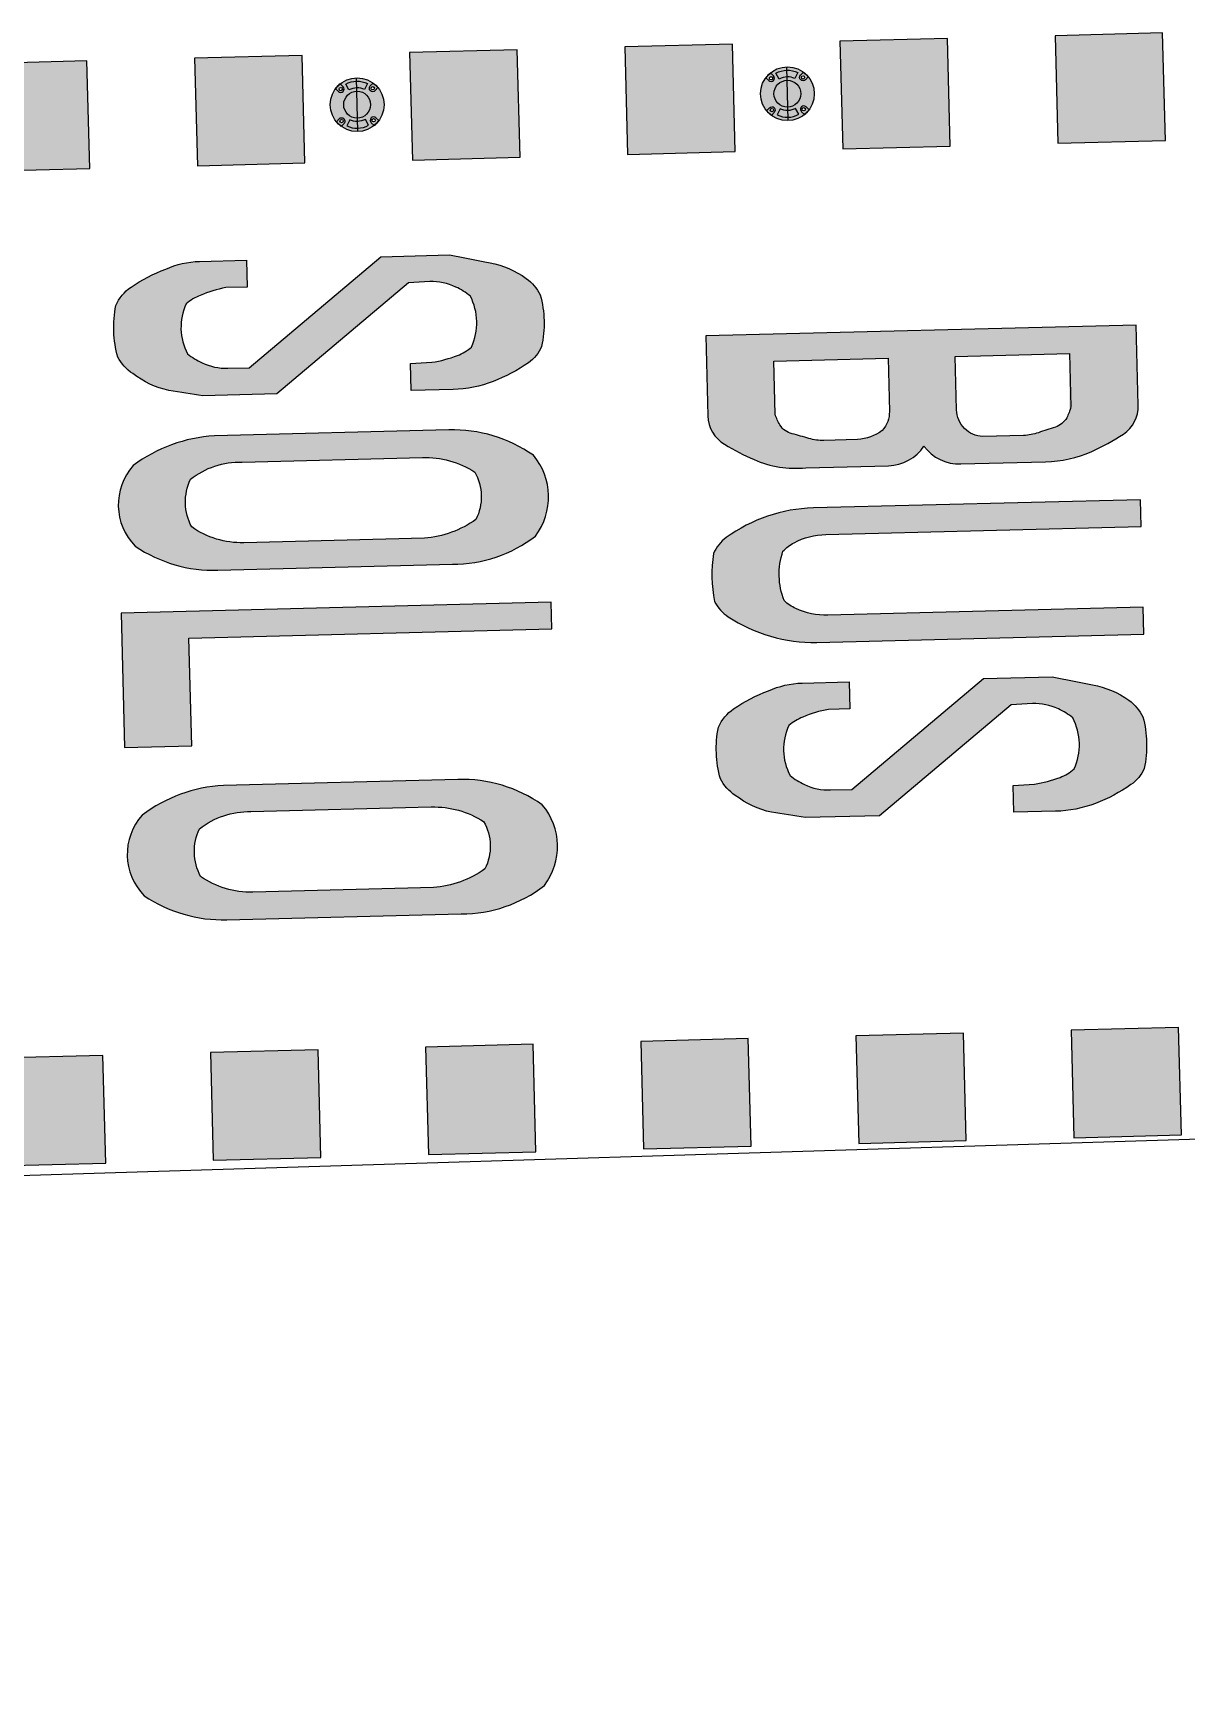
# Model space of a CAD drawing. Header units: metres. Extents: x 668617 to 675126, y 2286318 to 2293677.
# Drawn here: x 670153.47 to 670157.76, y 2287225.8 to 2287231.91 of the extents above; entities that cross this region are included whole.
import ezdxf

# ---------------------------------------------------------------- set-up
doc = ezdxf.new("R2010")
doc.units = ezdxf.units.M
doc.header["$MEASUREMENT"] = 0
for name, color, linetype in [('DMTG-B-CuadrosVerdes', 94, 'Continuous'), ('DMTG-M-VIALETON', 92, 'Continuous'), ('DMTG-PB-BANQUETAS', 251, 'Continuous'), ('DMTG-SH-SOLO BUS BICI', 252, 'Continuous')]:
    doc.layers.add(name, color=color, linetype=linetype)

# ---------------------------------------------------------------- blocks, each defined once
blk = doc.blocks.new('*U232')
at = {"ltscale": 50}
h = blk.add_hatch(color=252, dxfattribs=at)
h.dxf.hatch_style = 1
h.paths.add_polyline_path([(49.9635, -24.2223), (49.9637, -23.9072, 0.097809), (49.9297, -23.7342, 0.042141), (49.8684, -23.6147, 0.264464), (49.762, -23.5572), (49.4639, -23.557), (49.463, -25.157), (49.7611, -25.1572, 0.256564), (49.8682, -25.0985, 0.03217), (49.928, -24.9896, 0.128787), (49.9632, -24.7984), (49.9634, -24.4908, 0.244437), (49.8941, -24.3573, 0.249678)])
h.paths.add_polyline_path([(49.7614, -24.9072), (49.5632, -24.9071), (49.5634, -24.4823), (49.7616, -24.4824, -0.19223), (49.8319, -24.5105, -0.139349), (49.8633, -24.6036), (49.8633, -24.7284, -0.078544), (49.8544, -24.784, 0.007333), (49.8354, -24.8457, -0.228893), (49.7932, -24.8947, -0.039059)], flags=16)
h.paths.add_polyline_path([(49.7617, -24.2324), (49.5635, -24.2323), (49.5638, -23.8071), (49.764, -23.8135, -0.333446), (49.8355, -23.8671, 0.007536), (49.8549, -23.9305, -0.078544), (49.8637, -23.9861), (49.8636, -24.1229, -0.224977), (49.8321, -24.2044, -0.19223)], flags=16)
h = blk.add_hatch(color=252, dxfattribs=at)
h.dxf.hatch_style = 1
h.paths.add_polyline_path([(50.4516, -25.1499, 0.131562), (50.5097, -25.1008, 0.154481), (50.6132, -24.7672), (50.6139, -23.5577), (50.5139, -23.5576), (50.5133, -24.7306, -0.114879), (50.4856, -24.8489, -0.084508), (50.455, -24.8912, -0.17885), (50.2713, -24.8911, -0.081827), (50.2404, -24.8488, -0.11348), (50.2132, -24.7386), (50.2139, -23.5575), (50.1139, -23.5574), (50.1132, -24.7741, 0.152908), (50.2153, -25.1006, 0.131562), (50.2734, -25.1498, 0.086224)])
h = blk.add_hatch(color=252, dxfattribs=at)
h.dxf.hatch_style = 1
h.paths.add_polyline_path([(50.8525, -25.0897, 0.14273), (50.9193, -25.1479, 0.117054), (51.1112, -25.1455, 0.062706), (51.1466, -25.1219, 0.155244), (51.2444, -24.9358, -0.000615), (51.2632, -24.8331), (51.2634, -24.5581), (50.8638, -24.0579), (50.8614, -23.9948, -0.136419), (50.8835, -23.8828, -0.055818), (50.9181, -23.8298, -0.229894), (51.1082, -23.8299, -0.087635), (51.1382, -23.883, -0.053979), (51.1606, -23.9786), (51.1636, -24.058), (51.2636, -24.0581), (51.2637, -23.903, 0.08527), (51.2381, -23.7533, 0.061318), (51.1718, -23.6201, 0.139149), (51.1129, -23.5696, 0.120716), (50.921, -23.5695, 0.123167), (50.8582, -23.6199, 0.108528), (50.7968, -23.7531, -0.000633), (50.7637, -23.9027), (50.7636, -24.1578), (51.1633, -24.658), (51.1632, -24.7374, -0.116922), (51.1405, -24.8331, -0.055818), (51.1059, -24.8861, -0.23457), (50.9196, -24.886, -0.087635), (50.8896, -24.8329, -0.05345), (50.8633, -24.7373), (50.8633, -24.6579), (50.7633, -24.6578), (50.7632, -24.8326, 0.101206), (50.7888, -24.9583, 0.059489)])
h = blk.add_hatch(color=252, dxfattribs=at)
h.dxf.hatch_style = 1
h.paths.add_polyline_path([(49.1711, -25.9523, -0.108528), (49.2325, -25.8191, -0.123167), (49.2953, -25.7686, -0.120716), (49.4872, -25.7686, -0.139149), (49.546, -25.8191, -0.061318), (49.6125, -25.9523, -0.08527), (49.6382, -26.1019), (49.6382, -26.257), (49.5382, -26.257), (49.5351, -26.1776, 0.053979), (49.5126, -26.082, 0.087635), (49.4826, -26.0289, 0.229894), (49.2925, -26.0289, 0.055818), (49.2579, -26.082, 0.116922), (49.2353, -26.1776), (49.2383, -26.257), (49.6382, -26.757), (49.6382, -27.0321, 0.000751), (49.6154, -27.1576, -0.108528), (49.5491, -27.2907, -0.123167), (49.4863, -27.3445, -0.117054), (49.2944, -27.347, -0.14273), (49.2276, -27.2888, -0.059489), (49.1639, -27.1576, -0.101206), (49.1382, -27.0319), (49.1382, -26.857), (49.2382, -26.857), (49.2382, -26.9364, 0.05345), (49.2646, -27.0321, 0.087635), (49.2946, -27.0852, 0.23457), (49.4809, -27.0852, 0.055818), (49.5155, -27.0321, 0.116922), (49.5382, -26.9364), (49.5382, -26.857), (49.1382, -26.357), (49.1382, -26.1019, 0.000633)])
h = blk.add_hatch(color=252, dxfattribs=at)
h.dxf.hatch_style = 1
edge = h.paths.add_edge_path()
edge.add_arc((50.3118, -26.1211), 0.5236, 143.51618, 180)
edge.add_line((49.7882, -26.1211), (49.7882, -26.993))
edge.add_arc((50.344, -26.9753), 0.5561, 181.82557, 215.41478)
edge.add_arc((50.0409, -27.138), 0.2191, 226.75468, 313.24532)
edge.add_arc((49.7626, -26.993), 0.5255, 324.59139, 360)
edge.add_line((50.2882, -26.993), (50.2882, -26.1211))
edge.add_arc((49.791, -26.1054), 0.4974, 358.19927, 396.4778)
edge.add_arc((50.0409, -25.9971), 0.2401, 51.30043, 128.69957)
edge = h.paths.add_edge_path(flags=16)
edge.add_arc((49.8111, -26.2405), 0.3775, 2.74794, 34.0414, ccw=False)
edge.add_line((50.1882, -26.2224), (50.1882, -26.894))
edge.add_arc((49.8662, -26.894), 0.322, 323.35121, 360, ccw=False)
edge.add_arc((50.0359, -26.9085), 0.1985, 243.49165, 296.50835, ccw=False)
edge.add_arc((50.1865, -26.9073), 0.2987, 177.25186, 216.7924, ccw=False)
edge.add_line((49.8882, -26.893), (49.8882, -26.2224))
edge.add_arc((50.2333, -26.2224), 0.3451, 145.9586, 180, ccw=False)
edge.add_arc((50.0356, -26.1942), 0.1872, 61.85292, 118.14708, ccw=False)
h = blk.add_hatch(color=252, dxfattribs=at)
h.dxf.hatch_style = 1
h.paths.add_polyline_path([(50.4382, -25.757), (50.4382, -27.357), (50.9382, -27.357), (50.9382, -27.107), (50.5382, -27.107), (50.5382, -25.757)])
h = blk.add_hatch(color=252, dxfattribs=at)
h.dxf.hatch_style = 1
edge = h.paths.add_edge_path()
edge.add_arc((51.6118, -26.1211), 0.5236, 143.51618, 180)
edge.add_line((51.0882, -26.1211), (51.0882, -26.993))
edge.add_arc((51.644, -26.9753), 0.5561, 181.82557, 215.41478)
edge.add_arc((51.3409, -27.138), 0.2191, 226.75468, 313.24532)
edge.add_arc((51.0626, -26.993), 0.5255, 324.59139, 360)
edge.add_line((51.5882, -26.993), (51.5882, -26.1211))
edge.add_arc((51.091, -26.1054), 0.4974, 358.19927, 396.4778)
edge.add_arc((51.3409, -25.9971), 0.2401, 51.30043, 128.69957)
edge = h.paths.add_edge_path(flags=16)
edge.add_arc((51.1111, -26.2405), 0.3775, 2.74794, 34.0414, ccw=False)
edge.add_line((51.4882, -26.2224), (51.4882, -26.894))
edge.add_arc((51.1662, -26.894), 0.322, -36.64879, 0, ccw=False)
edge.add_arc((51.3359, -26.9085), 0.1985, 243.49165, 296.50835, ccw=False)
edge.add_arc((51.4865, -26.9073), 0.2987, 177.25186, 216.7924, ccw=False)
edge.add_line((51.1882, -26.893), (51.1882, -26.2224))
edge.add_arc((51.5333, -26.2224), 0.3451, 145.9586, 180, ccw=False)
edge.add_arc((51.3356, -26.1942), 0.1872, 61.85292, 118.14708, ccw=False)
for points in [[(49.762, -23.5572), (49.4639, -23.557), (49.463, -25.157), (49.7611, -25.1572, 0.256564), (49.8682, -25.0985, 0.03217), (49.928, -24.9896, 0.128787), (49.9632, -24.7984), (49.9634, -24.4908, 0.244437), (49.8941, -24.3573, 0.249678), (49.9635, -24.2223), (49.9637, -23.9072, 0.09783), (49.9296, -23.7341, 0.042131), (49.8684, -23.6147, 0.264453), (49.762, -23.5572)], [(50.2713, -24.8911, -0.081827), (50.2404, -24.8488, -0.121679), (50.2133, -24.7304), (50.2139, -23.5575), (50.1139, -23.5574), (50.1132, -24.7741, 0.152908), (50.2153, -25.1006, 0.131562), (50.2734, -25.1498, 0.086224), (50.4516, -25.1499, 0.131562), (50.5097, -25.1008, 0.151335), (50.6132, -24.7744), (50.6139, -23.5577), (50.5139, -23.5576), (50.5133, -24.7306, -0.114879), (50.4856, -24.8489, -0.084508), (50.455, -24.8912, -0.17885), (50.2713, -24.8911, -0.081827)], [(50.7636, -24.1578), (50.7637, -23.9027, 0.000633), (50.7968, -23.7531, -0.108528), (50.8582, -23.6199, -0.123167), (50.921, -23.5695, -0.120716), (51.1129, -23.5696, -0.139149), (51.1718, -23.6201, -0.061318), (51.2381, -23.7533, -0.08527), (51.2637, -23.903), (51.2636, -24.0581), (51.1636, -24.058), (51.1606, -23.9786, 0.053979), (51.1382, -23.883, 0.087635), (51.1082, -23.8299, 0.229894), (50.9181, -23.8298, 0.055818), (50.8835, -23.8828, 0.116922), (50.8608, -23.9785), (50.8638, -24.0579), (51.2634, -24.5581), (51.2632, -24.8331, 0.000751), (51.2403, -24.9586, -0.108528), (51.174, -25.0917, -0.123167), (51.1112, -25.1455, -0.117054), (50.9193, -25.1479, -0.142771), (50.8525, -25.0897, -0.059479), (50.7888, -24.9583, -0.101206), (50.7632, -24.8326), (50.7633, -24.6578), (50.8633, -24.6579), (50.8633, -24.7373, 0.05345), (50.8896, -24.8329, 0.087635), (50.9196, -24.886, 0.23457), (51.1059, -24.8861, 0.055818), (51.1405, -24.8331, 0.116922), (51.1632, -24.7374), (51.1633, -24.658), (50.7636, -24.1578)], [(49.7617, -24.2324), (49.5635, -24.2323), (49.5638, -23.8071), (49.762, -23.8072, -0.049565), (49.802, -23.8239, -0.190435), (49.8355, -23.8671, 0.007534), (49.8549, -23.9305, -0.078544), (49.8637, -23.9861), (49.8636, -24.138, -0.186395), (49.8321, -24.2044, -0.19223), (49.7617, -24.2324)], [(49.7614, -24.9072), (49.5632, -24.9071), (49.5634, -24.4823), (49.7616, -24.4824, -0.19223), (49.8319, -24.5105, -0.139349), (49.8633, -24.6036), (49.8633, -24.7284, -0.078544), (49.8544, -24.784, 0.007333), (49.8354, -24.8457, -0.196613), (49.8014, -24.8906, -0.049565), (49.7614, -24.9072)], [(49.546, -25.8191, -0.061318), (49.6125, -25.9523, -0.08527), (49.6382, -26.1019), (49.6382, -26.257), (49.5382, -26.257), (49.5351, -26.1776, 0.053979), (49.5126, -26.082, 0.087635), (49.4826, -26.0289, 0.229894), (49.2925, -26.0289, 0.055818), (49.2579, -26.082, 0.116922), (49.2353, -26.1776), (49.2383, -26.257), (49.6382, -26.757), (49.6382, -27.0321, 0.000751), (49.6154, -27.1576, -0.108528), (49.5491, -27.2907, -0.123167), (49.4863, -27.3445, -0.117054), (49.2944, -27.347, -0.142771), (49.2276, -27.2888, -0.059479), (49.1639, -27.1576, -0.101206), (49.1382, -27.0319), (49.1382, -26.857), (49.2382, -26.857), (49.2382, -26.9364, 0.05345), (49.2646, -27.0321, 0.087635), (49.2946, -27.0852, 0.23457), (49.4809, -27.0852, 0.055818), (49.5155, -27.0321, 0.116922), (49.5382, -26.9364), (49.5382, -26.857), (49.1382, -26.357), (49.1382, -26.1019, 0.000633), (49.1711, -25.9523, -0.108528), (49.2325, -25.8191, -0.123167), (49.2953, -25.7686, -0.120716), (49.4872, -25.7686, -0.139149), (49.546, -25.8191, -0.061318)], [(49.8908, -25.8097, 0.160549), (49.7882, -26.1211), (49.7882, -26.993, 0.147619), (49.8908, -27.2975, 0.396386), (50.191, -27.2975, 0.15574), (50.2882, -26.993), (50.2882, -26.1211, 0.168592), (50.191, -25.8097, 0.351171), (49.8908, -25.8097, 0.160549)], [(51.1908, -25.8097, 0.160549), (51.0882, -26.1211), (51.0882, -26.993, 0.147619), (51.1908, -27.2975, 0.396386), (51.491, -27.2975, 0.15574), (51.5882, -26.993), (51.5882, -26.1211, 0.168592), (51.491, -25.8097, 0.351171), (51.1908, -25.8097, 0.160549)], [(50.1239, -26.0292, -0.137398), (50.1882, -26.2224), (50.1882, -26.894, -0.161288), (50.1245, -27.0862, -0.235546), (49.9473, -27.0862, -0.174261), (49.8882, -26.893), (49.8882, -26.2224, -0.149636), (49.9473, -26.0292, -0.250692), (50.1239, -26.0292, -0.137398)], [(51.4239, -26.0292, -0.137398), (51.4882, -26.2224), (51.4882, -26.894, -0.161288), (51.4245, -27.0862, -0.235546), (51.2473, -27.0862, -0.174261), (51.1882, -26.893), (51.1882, -26.2224, -0.149636), (51.2473, -26.0292, -0.250692), (51.4239, -26.0292, -0.137398)]]:
    blk.add_lwpolyline(points, format="xyb", close=True)
blk.add_lwpolyline([(50.4382, -25.757), (50.4382, -27.357), (50.9382, -27.357), (50.9382, -27.107), (50.5382, -27.107), (50.5382, -25.757), (50.4382, -25.757)], close=True)
blk = doc.blocks.new('*U146')
h = blk.add_hatch(color=256)
h.dxf.hatch_style = 1
h.paths.add_polyline_path([(8.0372, 3.6982), (8.4372, 3.6982), (8.4372, 4.0982), (8.0372, 4.0982)])
h = blk.add_hatch(color=256)
h.dxf.hatch_style = 1
h.paths.add_polyline_path([(8.0372, 3.6982), (8.4372, 3.6982), (8.4372, 4.0982), (8.0372, 4.0982)])
h = blk.add_hatch(color=256)
h.dxf.hatch_style = 1
h.paths.add_polyline_path([(8.8372, 3.6982), (9.2372, 3.6982), (9.2372, 4.0982), (8.8372, 4.0982)])
h = blk.add_hatch(color=256)
h.dxf.hatch_style = 1
h.paths.add_polyline_path([(8.8372, 3.6982), (9.2372, 3.6982), (9.2372, 4.0982), (8.8372, 4.0982)])
h = blk.add_hatch(color=256)
h.dxf.hatch_style = 1
h.paths.add_polyline_path([(9.6372, 3.6982), (10.0372, 3.6982), (10.0372, 4.0982), (9.6372, 4.0982)])
h = blk.add_hatch(color=256)
h.dxf.hatch_style = 1
h.paths.add_polyline_path([(9.6372, 3.6982), (10.0372, 3.6982), (10.0372, 4.0982), (9.6372, 4.0982)])
h = blk.add_hatch(color=256)
h.dxf.hatch_style = 1
h.paths.add_polyline_path([(10.4372, 3.6982), (10.8372, 3.6982), (10.8372, 4.0982), (10.4372, 4.0982)])
h = blk.add_hatch(color=256)
h.dxf.hatch_style = 1
h.paths.add_polyline_path([(10.4372, 3.6982), (10.8372, 3.6982), (10.8372, 4.0982), (10.4372, 4.0982)])
h = blk.add_hatch(color=256)
h.dxf.hatch_style = 1
h.paths.add_polyline_path([(11.2372, 3.6982), (11.6372, 3.6982), (11.6372, 4.0982), (11.2372, 4.0982)])
h = blk.add_hatch(color=256)
h.dxf.hatch_style = 1
h.paths.add_polyline_path([(11.2372, 3.6982), (11.6372, 3.6982), (11.6372, 4.0982), (11.2372, 4.0982)])
h = blk.add_hatch(color=256)
h.dxf.hatch_style = 1
h.paths.add_polyline_path([(12.0372, 3.6982), (12.4372, 3.6982), (12.4372, 4.0982), (12.0372, 4.0982)])
h = blk.add_hatch(color=256)
h.dxf.hatch_style = 1
h.paths.add_polyline_path([(12.0372, 3.6982), (12.4372, 3.6982), (12.4372, 4.0982), (12.0372, 4.0982)])
h = blk.add_hatch(color=256)
h.dxf.hatch_style = 1
h.paths.add_polyline_path([(8, 0), (8.4, 0), (8.4, 0.4), (8, 0.4)])
h = blk.add_hatch(color=256)
h.dxf.hatch_style = 1
h.paths.add_polyline_path([(8, 0), (8.4, 0), (8.4, 0.4), (8, 0.4)])
h = blk.add_hatch(color=256)
h.dxf.hatch_style = 1
h.paths.add_polyline_path([(8.8, 0), (9.2, 0), (9.2, 0.4), (8.8, 0.4)])
h = blk.add_hatch(color=256)
h.dxf.hatch_style = 1
h.paths.add_polyline_path([(8.8, 0), (9.2, 0), (9.2, 0.4), (8.8, 0.4)])
h = blk.add_hatch(color=256)
h.dxf.hatch_style = 1
h.paths.add_polyline_path([(9.6, 0), (10, 0), (10, 0.4), (9.6, 0.4)])
h = blk.add_hatch(color=256)
h.dxf.hatch_style = 1
h.paths.add_polyline_path([(9.6, 0), (10, 0), (10, 0.4), (9.6, 0.4)])
h = blk.add_hatch(color=256)
h.dxf.hatch_style = 1
h.paths.add_polyline_path([(10.4, 0), (10.8, 0), (10.8, 0.4), (10.4, 0.4)])
h = blk.add_hatch(color=256)
h.dxf.hatch_style = 1
h.paths.add_polyline_path([(10.4, 0), (10.8, 0), (10.8, 0.4), (10.4, 0.4)])
h = blk.add_hatch(color=256)
h.dxf.hatch_style = 1
h.paths.add_polyline_path([(11.2, 0), (11.6, 0), (11.6, 0.4), (11.2, 0.4)])
h = blk.add_hatch(color=256)
h.dxf.hatch_style = 1
h.paths.add_polyline_path([(11.2, 0), (11.6, 0), (11.6, 0.4), (11.2, 0.4)])
h = blk.add_hatch(color=256)
h.dxf.hatch_style = 1
h.paths.add_polyline_path([(12, 0), (12.4, 0), (12.4, 0.4), (12, 0.4)])
h = blk.add_hatch(color=256)
h.dxf.hatch_style = 1
h.paths.add_polyline_path([(12, 0), (12.4, 0), (12.4, 0.4), (12, 0.4)])
for points in [[(8.0372, 3.6982), (8.4372, 3.6982), (8.4372, 4.0982), (8.0372, 4.0982)], [(8.0372, 3.6982), (8.4372, 3.6982), (8.4372, 4.0982), (8.0372, 4.0982)], [(8.8372, 3.6982), (9.2372, 3.6982), (9.2372, 4.0982), (8.8372, 4.0982)], [(8.8372, 3.6982), (9.2372, 3.6982), (9.2372, 4.0982), (8.8372, 4.0982)], [(9.6372, 3.6982), (10.0372, 3.6982), (10.0372, 4.0982), (9.6372, 4.0982)], [(9.6372, 3.6982), (10.0372, 3.6982), (10.0372, 4.0982), (9.6372, 4.0982)], [(10.4372, 3.6982), (10.8372, 3.6982), (10.8372, 4.0982), (10.4372, 4.0982)], [(10.4372, 3.6982), (10.8372, 3.6982), (10.8372, 4.0982), (10.4372, 4.0982)], [(11.2372, 3.6982), (11.6372, 3.6982), (11.6372, 4.0982), (11.2372, 4.0982)], [(11.2372, 3.6982), (11.6372, 3.6982), (11.6372, 4.0982), (11.2372, 4.0982)], [(12.0372, 3.6982), (12.4372, 3.6982), (12.4372, 4.0982), (12.0372, 4.0982)], [(12.0372, 3.6982), (12.4372, 3.6982), (12.4372, 4.0982), (12.0372, 4.0982)], [(8, 0), (8.4, 0), (8.4, 0.4), (8, 0.4)], [(8, 0), (8.4, 0), (8.4, 0.4), (8, 0.4)], [(8.8, 0), (9.2, 0), (9.2, 0.4), (8.8, 0.4)], [(8.8, 0), (9.2, 0), (9.2, 0.4), (8.8, 0.4)], [(9.6, 0), (10, 0), (10, 0.4), (9.6, 0.4)], [(9.6, 0), (10, 0), (10, 0.4), (9.6, 0.4)], [(10.4, 0), (10.8, 0), (10.8, 0.4), (10.4, 0.4)], [(10.4, 0), (10.8, 0), (10.8, 0.4), (10.4, 0.4)], [(11.2, 0), (11.6, 0), (11.6, 0.4), (11.2, 0.4)], [(11.2, 0), (11.6, 0), (11.6, 0.4), (11.2, 0.4)], [(12, 0), (12.4, 0), (12.4, 0.4), (12, 0.4)], [(12, 0), (12.4, 0), (12.4, 0.4), (12, 0.4)]]:
    blk.add_lwpolyline(points, close=True)
blk = doc.blocks.new('*U108')
at = {"true_color": 0x58ba48}
h = blk.add_hatch(color=85, dxfattribs=at)
h.dxf.hatch_style = 1
h.paths.add_polyline_path([(44.1633, 11.4852, 1), (44.2633, 11.4852, 1)], flags=0)
h.paths.add_polyline_path([(44.1628, 11.5535), (44.1521, 11.5642, 0.062746), (44.1344, 11.5466), (44.1451, 11.5358, 0.413879), (44.1628, 11.5358, 0.414549)], flags=17)
h.paths.add_polyline_path([(44.1601, 11.5446, -1), (44.1478, 11.5446, -1)], flags=16)
h.paths.add_polyline_path([(44.1633, 11.4852, 1), (44.2633, 11.4852, 1)], flags=16)
h.paths.add_polyline_path([(44.2747, 11.5641), (44.2639, 11.5534, 0.413879), (44.2639, 11.5357, 0.414549), (44.2816, 11.5357), (44.2924, 11.5465, 0.062746)], flags=17)
h.paths.add_polyline_path([(44.2789, 11.5445, -1), (44.2666, 11.5446, -1)], flags=16)
h.paths.add_polyline_path([(44.2923, 11.4238), (44.2815, 11.4346, 0.413879), (44.2638, 11.4346, 0.414549), (44.2638, 11.4169), (44.2746, 11.4062, 0.062746)], flags=17)
h.paths.add_polyline_path([(44.2666, 11.4258, -1), (44.2788, 11.4258, -1)], flags=16)
h.paths.add_polyline_path([(44.1627, 11.4347, 0.414549), (44.145, 11.4347), (44.1343, 11.4239, 0.062746), (44.152, 11.4062), (44.1627, 11.417, 0.413879)], flags=17)
h.paths.add_polyline_path([(44.1478, 11.4258, -1), (44.16, 11.4258, -1)], flags=16)
h.paths.add_polyline_path([(44.2924, 11.5465), (44.2816, 11.5357, -0.414549), (44.2639, 11.5357, -0.413879), (44.2639, 11.5534), (44.2747, 11.5641, 0.342564), (44.1521, 11.5642), (44.1628, 11.5535, -0.414549), (44.1628, 11.5358, -0.413879), (44.1451, 11.5358), (44.1344, 11.5466, 0.166532), (44.1133, 11.4853, 0.166532), (44.1343, 11.4239), (44.145, 11.4347, -0.414549), (44.1627, 11.4347, -0.413879), (44.1627, 11.417), (44.152, 11.4062, 0.342564), (44.2746, 11.4062), (44.2638, 11.4169, -0.414549), (44.2638, 11.4346, -0.413879), (44.2815, 11.4346), (44.2923, 11.4238, 0.166532), (44.3133, 11.4851, 0.166532)])
h.paths.add_polyline_path([(44.2633, 11.4852, -1), (44.1633, 11.4852, -1)], flags=0)
h.paths.add_polyline_path([(44.2424, 11.5405, 0.245947), (44.1844, 11.5406), (44.1728, 11.5627, -0.245947), (44.254, 11.5627)], flags=16)
h.paths.add_polyline_path([(44.2423, 11.4298), (44.2539, 11.4077, -0.245947), (44.1727, 11.4077), (44.1843, 11.4298, 0.245947)], flags=16)
at = {"true_color": 0xc7c8ca}
h = blk.add_hatch(color=9, dxfattribs=at)
h.dxf.hatch_style = 1
h.paths.add_polyline_path([(44.254, 11.5627, 0.245947), (44.1728, 11.5627), (44.1844, 11.5406, -0.245947), (44.2424, 11.5405)])
h.paths.add_polyline_path([(44.2539, 11.4077), (44.2423, 11.4298, -0.245947), (44.1843, 11.4298), (44.1727, 11.4077, 0.245947)])
at = {"true_color": 0x58ba48}
h = blk.add_hatch(color=85, dxfattribs=at)
h.dxf.hatch_style = 1
h.paths.add_polyline_path([(45.7633, 11.4841, 1), (45.8633, 11.4841, 1)], flags=0)
h.paths.add_polyline_path([(45.7628, 11.5524), (45.7521, 11.5631, 0.062746), (45.7344, 11.5455), (45.7451, 11.5347, 0.413879), (45.7628, 11.5347, 0.414549)], flags=17)
h.paths.add_polyline_path([(45.7601, 11.5435, -1), (45.7478, 11.5435, -1)], flags=16)
h.paths.add_polyline_path([(45.7633, 11.4841, 1), (45.8633, 11.4841, 1)], flags=16)
h.paths.add_polyline_path([(45.8747, 11.563), (45.8639, 11.5523, 0.413879), (45.8639, 11.5346, 0.414549), (45.8816, 11.5346), (45.8924, 11.5454, 0.062746)], flags=17)
h.paths.add_polyline_path([(45.8789, 11.5434, -1), (45.8666, 11.5435, -1)], flags=16)
h.paths.add_polyline_path([(45.8923, 11.4227), (45.8815, 11.4335, 0.413879), (45.8638, 11.4335, 0.414549), (45.8638, 11.4158), (45.8746, 11.4051, 0.062746)], flags=17)
h.paths.add_polyline_path([(45.8666, 11.4247, -1), (45.8788, 11.4247, -1)], flags=16)
h.paths.add_polyline_path([(45.7627, 11.4336, 0.414549), (45.745, 11.4336), (45.7343, 11.4228, 0.062746), (45.752, 11.4051), (45.7627, 11.4159, 0.413879)], flags=17)
h.paths.add_polyline_path([(45.7478, 11.4247, -1), (45.76, 11.4247, -1)], flags=16)
h.paths.add_polyline_path([(45.8924, 11.5454), (45.8816, 11.5346, -0.414549), (45.8639, 11.5346, -0.413879), (45.8639, 11.5523), (45.8747, 11.563, 0.342564), (45.7521, 11.5631), (45.7628, 11.5524, -0.414549), (45.7628, 11.5347, -0.413879), (45.7451, 11.5347), (45.7344, 11.5455, 0.166532), (45.7133, 11.4842, 0.166532), (45.7343, 11.4228), (45.745, 11.4336, -0.414549), (45.7627, 11.4336, -0.413879), (45.7627, 11.4159), (45.752, 11.4051, 0.342564), (45.8746, 11.4051), (45.8638, 11.4158, -0.414549), (45.8638, 11.4335, -0.413879), (45.8815, 11.4335), (45.8923, 11.4227, 0.166532), (45.9133, 11.484, 0.166532)])
h.paths.add_polyline_path([(45.8633, 11.4841, -1), (45.7633, 11.4841, -1)], flags=0)
h.paths.add_polyline_path([(45.8424, 11.5394, 0.245947), (45.7844, 11.5395), (45.7728, 11.5616, -0.245947), (45.854, 11.5616)], flags=16)
h.paths.add_polyline_path([(45.8423, 11.4287), (45.8539, 11.4065, -0.245947), (45.7727, 11.4066), (45.7843, 11.4287, 0.245947)], flags=16)
at = {"true_color": 0xc7c8ca}
h = blk.add_hatch(color=9, dxfattribs=at)
h.dxf.hatch_style = 1
h.paths.add_polyline_path([(45.854, 11.5616, 0.245947), (45.7728, 11.5616), (45.7844, 11.5395, -0.245947), (45.8424, 11.5394)])
h.paths.add_polyline_path([(45.8539, 11.4065), (45.8423, 11.4287, -0.245947), (45.7843, 11.4287), (45.7727, 11.4066, 0.245947)])
at = {"true_color": 0x58ba48}
h = blk.add_hatch(color=85, dxfattribs=at)
h.dxf.hatch_style = 1
h.paths.add_polyline_path([(44.1633, 11.4852, 1), (44.2633, 11.4852, 1)])
h = blk.add_hatch(color=85, dxfattribs=at)
h.dxf.hatch_style = 1
h.paths.add_polyline_path([(45.7633, 11.4841, 1), (45.8633, 11.4841, 1)])
at = {"color": 18, "true_color": 0x000000}
for points in [[(44.1628, 11.5535), (44.1521, 11.5642, 0.062746), (44.1344, 11.5466), (44.1451, 11.5358, 0.413879), (44.1628, 11.5358, 0.414549)], [(44.254, 11.5627), (44.2424, 11.5405, 0.245947), (44.1844, 11.5406), (44.1728, 11.5627, -0.245947)], [(44.2639, 11.5534), (44.2747, 11.5641, -0.062746), (44.2924, 11.5465), (44.2816, 11.5357, -0.413879), (44.2639, 11.5357, -0.414549)], [(45.7628, 11.5524), (45.7521, 11.5631, 0.062746), (45.7344, 11.5455), (45.7451, 11.5347, 0.413879), (45.7628, 11.5347, 0.414549)], [(45.854, 11.5616), (45.8424, 11.5394, 0.245947), (45.7844, 11.5395), (45.7728, 11.5616, -0.245947)], [(45.8639, 11.5523), (45.8747, 11.563, -0.062746), (45.8924, 11.5454), (45.8816, 11.5346, -0.413879), (45.8639, 11.5346, -0.414549)], [(44.1627, 11.417), (44.152, 11.4062, -0.062746), (44.1343, 11.4239), (44.1451, 11.4347, -0.413879), (44.1627, 11.4347, -0.414549)], [(44.2539, 11.4077), (44.2423, 11.4298, -0.245947), (44.1843, 11.4298), (44.1727, 11.4077, 0.245947)], [(44.2638, 11.4169), (44.2746, 11.4062, 0.062746), (44.2923, 11.4238), (44.2815, 11.4346, 0.413879), (44.2638, 11.4346, 0.414549)], [(45.7627, 11.4159), (45.752, 11.4051, -0.062746), (45.7343, 11.4228), (45.7451, 11.4336, -0.413879), (45.7627, 11.4336, -0.414549)], [(45.8539, 11.4065), (45.8423, 11.4287, -0.245947), (45.7843, 11.4287), (45.7727, 11.4066, 0.245947)], [(45.8638, 11.4158), (45.8746, 11.4051, 0.062746), (45.8923, 11.4227), (45.8815, 11.4335, 0.413879), (45.8638, 11.4335, 0.414549)]]:
    blk.add_lwpolyline(points, format="xyb", close=True, dxfattribs=at)
for points in [[(44.2133, 11.3852), (44.2134, 11.5852)], [(45.8133, 11.3841), (45.8134, 11.5841)]]:
    blk.add_lwpolyline(points)
for centre, radius in [((44.2133, 11.4852), 0.1), ((45.8133, 11.4841), 0.1), ((44.154, 11.5446), 0.00613), ((44.2133, 11.4852), 0.05), ((44.2728, 11.5446), 0.00613), ((45.754, 11.5435), 0.00613), ((45.8133, 11.4841), 0.05), ((45.8728, 11.5434), 0.00613), ((44.1539, 11.4258), 0.00613), ((44.2727, 11.4258), 0.00613), ((45.7539, 11.4247), 0.00613), ((45.8727, 11.4247), 0.00613)]:
    blk.add_circle(centre, radius, dxfattribs=at)

msp = doc.modelspace()

# ---------------------------------------------------------------- linework, layer by layer
at = {"layer": 'DMTG-PB-BANQUETAS'}
msp.add_lwpolyline([(670075.61463, 2287225.79588), (670143.67326, 2287227.36139), (670176.97134, 2287228.3976)], dxfattribs=at)

# ---------------------------------------------------------------- block references
at = {"layer": 'DMTG-B-CuadrosVerdes', "rotation": 181.4947724261894}
msp.add_blockref('*U146', (670165.6674, 2287232.12199), dxfattribs=at)
at = {"layer": 'DMTG-M-VIALETON', "rotation": 1.498409587873788}
msp.add_blockref('*U108', (670110.77803, 2287219.00899), dxfattribs=at)
at = {"layer": 'DMTG-SH-SOLO BUS BICI', "rotation": 271.468284317177}
msp.add_blockref('*U232', (670179.85367, 2287280.87842), dxfattribs=at)

doc.saveas('drawing.dxf')
